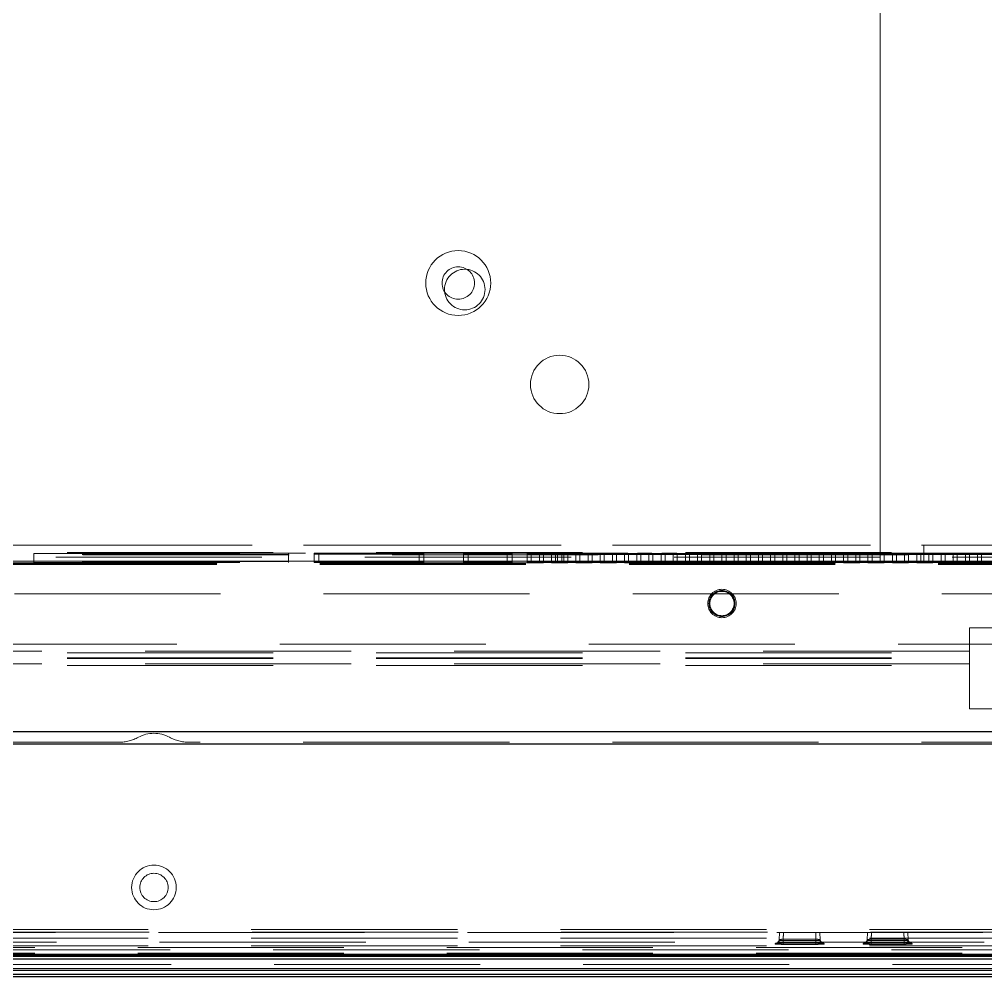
# Model space of a CAD drawing. Header units: millimetres. Extents: x 108 to 5832, y 144 to 4056.
# Drawn here: x 1277.4 to 1396.5, y 1377.6 to 1495.6 of the extents above; entities that cross this region are included whole.
import ezdxf

# ---------------------------------------------------------------- set-up
doc = ezdxf.new("R2010")
doc.units = ezdxf.units.MM
doc.header["$LTSCALE"] = 20
doc.linetypes.add('HIDDEN', pattern=[1.905, 1.27, -0.635])

msp = doc.modelspace()

# ---------------------------------------------------------------- linework, layer by layer
at = {"color": 1, "linetype": 'HIDDEN', "lineweight": 18}
for p, q in [((1383.5, 1583.78), (1383.5, 1429.34)), ((1383.5, 1430.82), (1383.5, 1582.35)), ((1198.11, 1430.82), (1388.89, 1430.82)), ((1204.5, 1430.82), (1383.5, 1430.82)), ((1388.89, 1430.82), (1388.89, 1428.82)), ((1169, 1429.91), (1419, 1429.91)), ((1170.95, 1429.61), (1416.06, 1429.61)), ((1388.87, 1429.81), (1198.13, 1429.81)), ((1383.5, 1429.34), (1204.5, 1429.34)), ((1279.2, 1429.79), (1310.57, 1429.79)), ((1279.2, 1429.66), (1279.2, 1429.79)), ((1310.57, 1429.66), (1279.2, 1429.66)), ((1279.2, 1428.66), (1279.2, 1429.66)), ((1310.57, 1429.79), (1310.57, 1429.66)), ((1310.57, 1428.66), (1310.57, 1429.66)), ((1313.73, 1429.75), (1313.73, 1429.8)), ((1313.73, 1429.72), (1313.73, 1429.75)), ((1313.73, 1429.68), (1313.73, 1429.72)), ((1313.73, 1428.68), (1313.73, 1429.68)), ((1314.33, 1429.8), (1326.68, 1429.8)), ((1314.33, 1428.8), (1314.33, 1429.8)), ((1326.68, 1429.75), (1314.33, 1429.75)), ((1314.33, 1429.75), (1314.33, 1428.75)), ((1314.33, 1429.73), (1326.68, 1429.73)), ((1314.33, 1428.73), (1314.33, 1429.73)), ((1326.68, 1429.68), (1314.33, 1429.68)), ((1314.33, 1429.68), (1314.33, 1428.68)), ((1326.68, 1428.8), (1326.68, 1429.8)), ((1326.68, 1428.75), (1326.68, 1429.75)), ((1326.68, 1428.73), (1326.68, 1429.73)), ((1326.68, 1428.68), (1326.68, 1429.68)), ((1327.28, 1429.8), (1327.28, 1429.75)), ((1327.28, 1429.72), (1327.28, 1429.75)), ((1327.28, 1429.72), (1327.28, 1429.68)), ((1327.28, 1428.68), (1327.28, 1429.68)), ((1332.14, 1429.68), (1332.14, 1429.78)), ((1332.14, 1428.68), (1332.14, 1429.68)), ((1332.74, 1429.79), (1337.54, 1429.79)), ((1332.74, 1428.79), (1332.74, 1429.79)), ((1337.54, 1429.67), (1332.74, 1429.67)), ((1332.74, 1428.67), (1332.74, 1429.67)), ((1337.54, 1428.79), (1337.54, 1429.79)), ((1337.54, 1428.67), (1337.54, 1429.67)), ((1338.14, 1429.78), (1338.14, 1429.68)), ((1338.14, 1428.68), (1338.14, 1429.68)), ((1340, 1429.77), (1340, 1429.68)), ((1340, 1429.68), (1340, 1429.64)), ((1340, 1429.64), (1340, 1428.64)), ((1340.5, 1429.73), (1340.5, 1428.73)), ((1341.5, 1429.79), (1341.5, 1429.73)), ((1341.5, 1429.73), (1341.5, 1429.66)), ((1341.5, 1429.66), (1341.5, 1428.66)), ((1342, 1429.68), (1342, 1429.77)), ((1342, 1429.64), (1342, 1429.68)), ((1342, 1428.64), (1342, 1429.64)), ((1343, 1429.77), (1343, 1429.68)), ((1343, 1429.68), (1343, 1429.64)), ((1343, 1429.64), (1343, 1428.64)), ((1343.5, 1429.66), (1343.5, 1429.79)), ((1343.5, 1428.66), (1343.5, 1429.66)), ((1343.75, 1429.76), (1343.75, 1429.75)), ((1343.75, 1429.75), (1343.75, 1429.71)), ((1343.75, 1429.71), (1343.75, 1429.7)), ((1343.75, 1429.7), (1343.75, 1428.7)), ((1344.25, 1429.75), (1344.25, 1429.76)), ((1344.25, 1429.71), (1344.25, 1429.75)), ((1344.25, 1429.7), (1344.25, 1429.71)), ((1344.25, 1428.7), (1344.25, 1429.7)), ((1344.5, 1429.79), (1344.5, 1429.66)), ((1344.5, 1429.66), (1344.5, 1428.66)), ((1345, 1429.68), (1345, 1429.77)), ((1345, 1429.64), (1345, 1429.68)), ((1345, 1428.64), (1345, 1429.64)), ((1346, 1429.77), (1346, 1429.68)), ((1346, 1429.68), (1346, 1429.64)), ((1346, 1429.64), (1346, 1428.64)), ((1346.5, 1429.73), (1346.5, 1429.79)), ((1346.5, 1429.66), (1346.5, 1429.73)), ((1346.5, 1428.66), (1346.5, 1429.66)), ((1347.5, 1429.79), (1347.5, 1429.75)), ((1347.5, 1429.75), (1347.5, 1429.73)), ((1347.5, 1429.71), (1347.5, 1429.73)), ((1347.5, 1429.71), (1347.5, 1429.66)), ((1347.5, 1429.66), (1347.5, 1428.66)), ((1348, 1429.68), (1348, 1429.77)), ((1348, 1429.64), (1348, 1429.68)), ((1348, 1428.64), (1348, 1429.64)), ((1349, 1429.77), (1349, 1429.73)), ((1349, 1429.73), (1349, 1429.68)), ((1349, 1429.68), (1349, 1429.64)), ((1349, 1429.64), (1349, 1428.64)), ((1349.5, 1429.75), (1349.5, 1429.79)), ((1349.5, 1429.71), (1349.5, 1429.75)), ((1349.5, 1429.66), (1349.5, 1429.71)), ((1349.5, 1428.66), (1349.5, 1429.66)), ((1350.5, 1429.79), (1350.5, 1429.75)), ((1350.5, 1429.75), (1350.5, 1429.71)), ((1350.5, 1429.71), (1350.5, 1429.66)), ((1350.5, 1429.66), (1350.5, 1428.66)), ((1351, 1429.73), (1351, 1429.77)), ((1351, 1429.68), (1351, 1429.73)), ((1351, 1429.64), (1351, 1429.68)), ((1351, 1428.64), (1351, 1429.64)), ((1352, 1429.77), (1352, 1429.73)), ((1352, 1429.73), (1352, 1429.68)), ((1352, 1429.68), (1352, 1429.64)), ((1352, 1429.64), (1352, 1428.64)), ((1352.5, 1429.75), (1352.5, 1429.79)), ((1352.5, 1429.71), (1352.5, 1429.75)), ((1352.5, 1429.66), (1352.5, 1429.71)), ((1352.5, 1428.66), (1352.5, 1429.66)), ((1353.5, 1429.79), (1353.5, 1429.75)), ((1353.5, 1429.75), (1353.5, 1429.71)), ((1353.5, 1429.71), (1353.5, 1429.66)), ((1353.5, 1429.66), (1353.5, 1428.66)), ((1354, 1429.73), (1354, 1429.77)), ((1354, 1429.68), (1354, 1429.73)), ((1354, 1429.64), (1354, 1429.68)), ((1354, 1428.64), (1354, 1429.64)), ((1355, 1429.77), (1355, 1429.73)), ((1355, 1429.73), (1355, 1429.68)), ((1355, 1429.68), (1355, 1429.64)), ((1355, 1429.64), (1355, 1428.64)), ((1355.5, 1429.75), (1355.5, 1429.79)), ((1355.5, 1429.71), (1355.5, 1429.75)), ((1355.5, 1429.66), (1355.5, 1429.71)), ((1355.5, 1428.66), (1355.5, 1429.66)), ((1356.5, 1429.79), (1356.5, 1429.75)), ((1356.5, 1429.75), (1356.5, 1429.71)), ((1356.5, 1429.71), (1356.5, 1429.66)), ((1356.5, 1429.66), (1356.5, 1428.66)), ((1357, 1429.73), (1357, 1429.77)), ((1357, 1429.68), (1357, 1429.73)), ((1357, 1429.64), (1357, 1429.68)), ((1357, 1428.64), (1357, 1429.64)), ((1358, 1429.77), (1358, 1429.73)), ((1358, 1429.73), (1358, 1429.68)), ((1358, 1429.68), (1358, 1429.64)), ((1358, 1429.64), (1358, 1428.64)), ((1358.5, 1429.75), (1358.5, 1429.79)), ((1358.5, 1429.71), (1358.5, 1429.75)), ((1358.5, 1429.66), (1358.5, 1429.71)), ((1358.5, 1428.66), (1358.5, 1429.66)), ((1359.5, 1429.79), (1359.5, 1429.75)), ((1359.5, 1429.75), (1359.5, 1429.71)), ((1359.5, 1429.71), (1359.5, 1429.66)), ((1359.5, 1429.66), (1359.5, 1428.66)), ((1360, 1429.73), (1360, 1429.77)), ((1360, 1429.68), (1360, 1429.73)), ((1360, 1429.64), (1360, 1429.68)), ((1360, 1428.64), (1360, 1429.64)), ((1361, 1429.77), (1361, 1429.73)), ((1361, 1429.73), (1361, 1429.68)), ((1361, 1429.68), (1361, 1429.64)), ((1361, 1429.64), (1361, 1428.64)), ((1361.5, 1429.75), (1361.5, 1429.79)), ((1361.5, 1429.71), (1361.5, 1429.75)), ((1361.5, 1429.66), (1361.5, 1429.71)), ((1361.5, 1428.66), (1361.5, 1429.66)), ((1362.5, 1429.79), (1362.5, 1429.75)), ((1362.5, 1429.75), (1362.5, 1429.71)), ((1362.5, 1429.71), (1362.5, 1429.66)), ((1362.5, 1429.66), (1362.5, 1428.66)), ((1363, 1429.73), (1363, 1429.77)), ((1363, 1429.68), (1363, 1429.73)), ((1363, 1429.64), (1363, 1429.68)), ((1363, 1428.64), (1363, 1429.64)), ((1364, 1429.77), (1364, 1429.73)), ((1364, 1429.73), (1364, 1429.68)), ((1364, 1429.68), (1364, 1429.64)), ((1364, 1429.64), (1364, 1428.64)), ((1364.5, 1429.75), (1364.5, 1429.79)), ((1364.5, 1429.71), (1364.5, 1429.75)), ((1364.5, 1429.66), (1364.5, 1429.71)), ((1364.5, 1428.66), (1364.5, 1429.66)), ((1365.5, 1429.79), (1365.5, 1429.75)), ((1365.5, 1429.75), (1365.5, 1429.71)), ((1365.5, 1429.71), (1365.5, 1429.66)), ((1365.5, 1429.66), (1365.5, 1428.66)), ((1366, 1429.73), (1366, 1429.77)), ((1366, 1429.68), (1366, 1429.73)), ((1366, 1429.64), (1366, 1429.68)), ((1366, 1428.64), (1366, 1429.64)), ((1367, 1429.77), (1367, 1429.73)), ((1367, 1429.73), (1367, 1429.68)), ((1367, 1429.68), (1367, 1429.64)), ((1367, 1429.64), (1367, 1428.64)), ((1367.5, 1429.75), (1367.5, 1429.79)), ((1367.5, 1429.71), (1367.5, 1429.75)), ((1367.5, 1429.66), (1367.5, 1429.71)), ((1367.5, 1428.66), (1367.5, 1429.66)), ((1368.5, 1429.79), (1368.5, 1429.75)), ((1368.5, 1429.75), (1368.5, 1429.71)), ((1368.5, 1429.71), (1368.5, 1429.66)), ((1368.5, 1429.66), (1368.5, 1428.66)), ((1369, 1429.73), (1369, 1429.77)), ((1369, 1429.68), (1369, 1429.73)), ((1369, 1429.64), (1369, 1429.68)), ((1369, 1428.64), (1369, 1429.64)), ((1370, 1429.77), (1370, 1429.73)), ((1370, 1429.73), (1370, 1429.68)), ((1370, 1429.68), (1370, 1429.64)), ((1370, 1429.64), (1370, 1428.64)), ((1370.5, 1429.75), (1370.5, 1429.79)), ((1370.5, 1429.71), (1370.5, 1429.75)), ((1370.5, 1429.66), (1370.5, 1429.71)), ((1370.5, 1428.66), (1370.5, 1429.66)), ((1371.5, 1429.79), (1371.5, 1429.75)), ((1371.5, 1429.75), (1371.5, 1429.71)), ((1371.5, 1429.71), (1371.5, 1429.66)), ((1371.5, 1429.66), (1371.5, 1428.66)), ((1372, 1429.73), (1372, 1429.77)), ((1372, 1429.68), (1372, 1429.73)), ((1372, 1429.64), (1372, 1429.68)), ((1372, 1428.64), (1372, 1429.64)), ((1373, 1429.77), (1373, 1429.73)), ((1373, 1429.73), (1373, 1429.68)), ((1373, 1429.68), (1373, 1429.64)), ((1373, 1429.64), (1373, 1428.64)), ((1373.5, 1429.75), (1373.5, 1429.79)), ((1373.5, 1429.71), (1373.5, 1429.75)), ((1373.5, 1429.66), (1373.5, 1429.71)), ((1373.5, 1428.66), (1373.5, 1429.66)), ((1374.5, 1429.79), (1374.5, 1429.75)), ((1374.5, 1429.75), (1374.5, 1429.71)), ((1374.5, 1429.71), (1374.5, 1429.66)), ((1374.5, 1429.66), (1374.5, 1428.66)), ((1375, 1429.73), (1375, 1429.77)), ((1375, 1429.68), (1375, 1429.73)), ((1375, 1429.64), (1375, 1429.68)), ((1375, 1428.64), (1375, 1429.64)), ((1376, 1429.77), (1376, 1429.73)), ((1376, 1429.73), (1376, 1429.68)), ((1376, 1429.68), (1376, 1429.64)), ((1376, 1429.64), (1376, 1428.64)), ((1376.5, 1429.75), (1376.5, 1429.79)), ((1376.5, 1429.71), (1376.5, 1429.75)), ((1376.5, 1429.66), (1376.5, 1429.71)), ((1376.5, 1428.66), (1376.5, 1429.66)), ((1377.5, 1429.79), (1377.5, 1429.75)), ((1377.5, 1429.75), (1377.5, 1429.71)), ((1377.5, 1429.71), (1377.5, 1429.66)), ((1377.5, 1429.66), (1377.5, 1428.66)), ((1378, 1429.73), (1378, 1429.77)), ((1378, 1429.68), (1378, 1429.73)), ((1378, 1429.64), (1378, 1429.68)), ((1378, 1428.64), (1378, 1429.64)), ((1379, 1429.77), (1379, 1429.73)), ((1379, 1429.73), (1379, 1429.68)), ((1379, 1429.68), (1379, 1429.64)), ((1379, 1429.64), (1379, 1428.64)), ((1379.5, 1429.75), (1379.5, 1429.79)), ((1379.5, 1429.71), (1379.5, 1429.75)), ((1379.5, 1429.66), (1379.5, 1429.71)), ((1379.5, 1428.66), (1379.5, 1429.66)), ((1380.5, 1429.79), (1380.5, 1429.75)), ((1380.5, 1429.75), (1380.5, 1429.71)), ((1380.5, 1429.71), (1380.5, 1429.66)), ((1380.5, 1429.66), (1380.5, 1428.66)), ((1381, 1429.73), (1381, 1429.77)), ((1381, 1429.68), (1381, 1429.73)), ((1381, 1429.64), (1381, 1429.68)), ((1381, 1428.64), (1381, 1429.64)), ((1382, 1429.77), (1382, 1429.73)), ((1382, 1429.73), (1382, 1429.68)), ((1382, 1429.68), (1382, 1429.64)), ((1382, 1429.64), (1382, 1428.64)), ((1382.5, 1429.75), (1382.5, 1429.79)), ((1382.5, 1429.71), (1382.5, 1429.75)), ((1382.5, 1429.66), (1382.5, 1429.71)), ((1382.5, 1428.66), (1382.5, 1429.66)), ((1383.5, 1429.79), (1383.5, 1429.75)), ((1383.5, 1429.75), (1383.5, 1429.71)), ((1383.5, 1429.71), (1383.5, 1429.66)), ((1383.5, 1429.66), (1383.5, 1428.66)), ((1384, 1429.73), (1384, 1429.77)), ((1384, 1429.68), (1384, 1429.73)), ((1384, 1429.64), (1384, 1429.68)), ((1384, 1428.64), (1384, 1429.64)), ((1385, 1429.77), (1385, 1429.73)), ((1385, 1429.73), (1385, 1429.68)), ((1385, 1429.68), (1385, 1429.64)), ((1385, 1429.64), (1385, 1428.64)), ((1385.5, 1429.75), (1385.5, 1429.79)), ((1385.5, 1429.71), (1385.5, 1429.75)), ((1385.5, 1429.66), (1385.5, 1429.71)), ((1385.5, 1428.66), (1385.5, 1429.66)), ((1386.5, 1429.79), (1386.5, 1429.75)), ((1386.5, 1429.75), (1386.5, 1429.71)), ((1386.5, 1429.71), (1386.5, 1429.66)), ((1386.5, 1429.66), (1386.5, 1428.66)), ((1387, 1429.73), (1387, 1429.77)), ((1387, 1429.68), (1387, 1429.73)), ((1387, 1429.64), (1387, 1429.68)), ((1387, 1428.64), (1387, 1429.64)), ((1388, 1429.77), (1388, 1429.73)), ((1388, 1429.73), (1388, 1429.68)), ((1388, 1429.68), (1388, 1429.64)), ((1388, 1429.64), (1388, 1428.64)), ((1388.5, 1429.75), (1388.5, 1429.79)), ((1388.5, 1429.71), (1388.5, 1429.75)), ((1388.5, 1429.66), (1388.5, 1429.71)), ((1388.5, 1428.66), (1388.5, 1429.66)), ((1388.87, 1429.81), (1388.87, 1428.81)), ((1389.5, 1429.79), (1389.5, 1429.75)), ((1389.5, 1429.75), (1389.5, 1429.71)), ((1389.5, 1429.71), (1389.5, 1429.66)), ((1389.5, 1429.66), (1389.5, 1428.66)), ((1390, 1429.73), (1390, 1429.77)), ((1390, 1429.68), (1390, 1429.73)), ((1390, 1429.64), (1390, 1429.68)), ((1390, 1428.64), (1390, 1429.64)), ((1391, 1429.77), (1391, 1429.73)), ((1391, 1429.73), (1391, 1429.68)), ((1391, 1429.68), (1391, 1429.64)), ((1391, 1429.64), (1391, 1428.64)), ((1391.5, 1429.75), (1391.5, 1429.79)), ((1391.5, 1429.71), (1391.5, 1429.75)), ((1391.5, 1429.66), (1391.5, 1429.71)), ((1391.5, 1428.66), (1391.5, 1429.66)), ((1392.5, 1429.79), (1392.5, 1429.75)), ((1392.5, 1429.75), (1392.5, 1429.71)), ((1392.5, 1429.71), (1392.5, 1429.66)), ((1392.5, 1429.66), (1392.5, 1428.66)), ((1393, 1429.73), (1393, 1429.77)), ((1393, 1429.68), (1393, 1429.73)), ((1393, 1429.64), (1393, 1429.68)), ((1393, 1428.64), (1393, 1429.64)), ((1394, 1429.77), (1394, 1429.73)), ((1394, 1429.73), (1394, 1429.68)), ((1394, 1429.68), (1394, 1429.64)), ((1394, 1429.64), (1394, 1428.64)), ((1394.5, 1429.75), (1394.5, 1429.79)), ((1394.5, 1429.71), (1394.5, 1429.75)), ((1394.5, 1429.66), (1394.5, 1429.71)), ((1394.5, 1428.66), (1394.5, 1429.66)), ((1395.5, 1429.75), (1395.5, 1429.71)), ((1395.5, 1429.71), (1395.5, 1429.66)), ((1395.5, 1429.66), (1395.5, 1428.66)), ((1396, 1429.73), (1396, 1429.77)), ((1396, 1429.68), (1396, 1429.73)), ((1396, 1429.64), (1396, 1429.68)), ((1396, 1428.64), (1396, 1429.64)), ((1416.11, 1428.61), (1170.9, 1428.61)), ((1416.05, 1428.51), (1170.95, 1428.51)), ((1416.05, 1428.41), (1170.95, 1428.41)), ((1416.05, 1428.61), (1170.96, 1428.61)), ((1388.89, 1428.82), (1198.11, 1428.82)), ((1198.13, 1428.81), (1388.87, 1428.81)), ((1383.5, 1428.84), (1204.5, 1428.84)), ((1310.57, 1428.79), (1279.2, 1428.79)), ((1279.2, 1428.66), (1310.57, 1428.66)), ((1326.68, 1428.8), (1314.33, 1428.8)), ((1314.33, 1428.75), (1326.68, 1428.75)), ((1326.68, 1428.73), (1314.33, 1428.73)), ((1314.33, 1428.68), (1326.68, 1428.68)), ((1337.54, 1428.79), (1332.74, 1428.79)), ((1332.74, 1428.67), (1337.54, 1428.67)), ((1454.6, 1424.81), (1131.5, 1424.81)), ((1394.5, 1420.61), (1394.5, 1417.74)), ((1405.5, 1420.61), (1394.5, 1420.61)), ((1411.1, 1418.61), (1175.9, 1418.61)), ((1394.5, 1417.74), (1169, 1417.74)), ((1169, 1417.53), (1394.5, 1417.53)), ((1394.5, 1416.82), (1394.5, 1417.74)), ((1169, 1416.9), (1394.5, 1416.9)), ((1169, 1416.82), (1394.5, 1416.82)), ((1394.5, 1416.19), (1169, 1416.19)), ((1394.5, 1416.19), (1394.5, 1416.82)), ((1394.5, 1416.19), (1394.5, 1415.98)), ((1169, 1415.98), (1394.5, 1415.98)), ((1394.5, 1410.61), (1394.5, 1415.98)), ((1394.5, 1410.61), (1405.5, 1410.61)), ((1289.69, 1406.51), (1174, 1406.51)), ((1414, 1406.51), (1298.31, 1406.51)), ((1142.16, 1383.07), (1445.85, 1383.07)), ((1445.8, 1383.11), (1142.2, 1383.11)), ((1445.7, 1383.41), (1142.3, 1383.41)), ((1371.1, 1383.11), (1371.06, 1382.11)), ((1371.6, 1383.11), (1371.56, 1382.09)), ((1371.6, 1383.11), (1371.56, 1382.23)), ((1375.56, 1383.11), (1375.59, 1382.09)), ((1375.56, 1383.11), (1375.59, 1382.23)), ((1376.09, 1382.11), (1376.06, 1383.11)), ((1381.95, 1383.11), (1381.91, 1382.11)), ((1382.45, 1383.11), (1382.41, 1382.09)), ((1382.45, 1383.11), (1382.41, 1382.23)), ((1386.41, 1383.11), (1386.44, 1382.09)), ((1386.44, 1382.23), (1386.41, 1383.11)), ((1386.91, 1383.11), (1386.94, 1382.11)), ((1445.7, 1382.37), (1142.3, 1382.37)), ((1142.3, 1381.87), (1445.7, 1381.87)), ((1370.56, 1381.63), (1370.56, 1381.72)), ((1371.56, 1381.74), (1371.56, 1382.23)), ((1375.59, 1382.23), (1371.56, 1382.23)), ((1371.56, 1381.6), (1371.56, 1382.09)), ((1371.56, 1382.09), (1375.59, 1382.09)), ((1371.56, 1381.74), (1375.59, 1381.74)), ((1371.56, 1381.74), (1375.59, 1381.74)), ((1375.59, 1381.6), (1371.56, 1381.6)), ((1375.59, 1381.74), (1375.59, 1382.23)), ((1375.59, 1381.6), (1375.59, 1382.09)), ((1376.59, 1381.72), (1376.59, 1381.63)), ((1381.41, 1381.63), (1381.41, 1381.72)), ((1382.41, 1381.74), (1382.41, 1382.23)), ((1386.44, 1382.23), (1382.41, 1382.23)), ((1382.41, 1381.6), (1382.41, 1382.09)), ((1382.41, 1382.09), (1386.44, 1382.09)), ((1382.41, 1381.74), (1386.44, 1381.74)), ((1382.41, 1381.74), (1386.44, 1381.74)), ((1386.44, 1381.6), (1382.41, 1381.6)), ((1386.44, 1382.23), (1386.44, 1381.74)), ((1386.44, 1381.6), (1386.44, 1382.09)), ((1387.44, 1381.72), (1387.44, 1381.63)), ((1139.6, 1381.21), (1448.4, 1381.21)), ((1448.4, 1380.91), (1139.6, 1380.91)), ((1139.6, 1380.52), (1448.4, 1380.52)), ((1445.7, 1381.41), (1142.3, 1381.41)), ((1139.3, 1379.81), (1450.3, 1379.81)), ((1448.5, 1379.12), (1139.5, 1379.12)), ((1139.5, 1378.63), (1448.5, 1378.63)), ((1448.5, 1378.61), (1139.5, 1378.61))]:
    msp.add_line(p, q, dxfattribs=at)
at = {"color": 7, "linetype": 'Continuous', "lineweight": 25}
for p, q in [((1417.5, 1407.81), (1170.5, 1407.81)), ((1169, 1406.31), (1419, 1406.31)), ((1448.25, 1380.36), (1139.75, 1380.36)), ((1448.4, 1380.22), (1139.6, 1380.22)), ((1139.6, 1380.13), (1448.4, 1380.13)), ((1139.6, 1379.83), (1448.4, 1379.83)), ((1448.5, 1378.39), (1139.5, 1378.39)), ((1448.5, 1377.89), (1139.5, 1377.89)), ((1448.5, 1377.61), (1139.5, 1377.61))]:
    msp.add_line(p, q, dxfattribs=at)
at = {"color": 1, "linetype": 'HIDDEN', "lineweight": 18, "flags": 128}
for points in [[(1388.89, 1430.82), (1392.1, 1430.82), (1395.3, 1430.81), (1398.47, 1430.81), (1401.61, 1430.8), (1404.71, 1430.79), (1407.77, 1430.78), (1410.79, 1430.77), (1413.75, 1430.76)], [(1413.75, 1428.76), (1410.79, 1428.77), (1407.77, 1428.78), (1404.71, 1428.79), (1401.61, 1428.8), (1398.47, 1428.81), (1395.3, 1428.81), (1392.1, 1428.82), (1388.89, 1428.82)]]:
    msp.add_lwpolyline(points, dxfattribs=at)
at = {"color": 1, "linetype": 'HIDDEN', "lineweight": 18}
for centre, radius in [((1331.5, 1463.11), 4), ((1331.5, 1463.11), 2), ((1332.3, 1462.31), 2.5), ((1344, 1450.61), 3.6), ((1364, 1423.61), 1.75), ((1364, 1423.61), 1.6), ((1364, 1423.61), 1.5), ((1294, 1388.61), 2.75), ((1294, 1388.61), 1.75)]:
    msp.add_circle(centre, radius, dxfattribs=at)
for centre, radius, start, end in [((1289.69, 1411.51), 5, 270, 298.6246), ((1294, 1403.61), 4, 61.3754, 118.6246), ((1298.31, 1411.51), 5, 241.3754, 270), ((1370.56, 1382.22), 0.5, 269.9867, 357.9894), ((1370.56, 1382.13), 0.5, 270.0065, 357.9838), ((1376.59, 1382.22), 0.5, 182.0106, 270.0133), ((1376.59, 1382.13), 0.5, 182.0162, 269.9935), ((1381.41, 1382.22), 0.5, 269.9799, 357.9894), ((1381.41, 1382.13), 0.5, 270.0065, 357.9838), ((1387.44, 1382.22), 0.5, 182.0106, 270.0133), ((1387.44, 1382.13), 0.5, 182.0201, 269.9964)]:
    msp.add_arc(centre, radius, start, end, dxfattribs=at)
for centre, major_axis, start_param, end_param in [((1383.5, 1430.16), (76.23, 0), 1.106115, 1.570796), ((1314.33, 1429.8), (0.6, 0), 1.570796, 3.141593), ((1314.33, 1429.75), (0.6, 0), 3.141593, 4.712389), ((1314.33, 1429.72), (0.6, 0), 1.570796, 3.141593), ((1314.33, 1429.68), (0.6, 0), 3.141593, 4.712389), ((1326.68, 1429.8), (0.6, 0), 0, 1.570796), ((1326.68, 1429.75), (0.6, 0), 4.712389, 6.283185), ((1326.68, 1429.72), (0.6, 0), 0, 1.570796), ((1326.68, 1429.68), (0.6, 0), 4.712389, 6.283185), ((1332.74, 1429.78), (0.6, 0), 1.570796, 3.141593), ((1332.74, 1429.68), (0.6, 0), 3.141593, 4.712389), ((1337.54, 1429.78), (0.6, 0), 0, 1.570796), ((1337.54, 1429.68), (0.6, 0), 4.712389, 6.283185), ((1344, 1429.73), (3.5, 0), 1.642286, 4.6409), ((1344, 1429.73), (2.5, 0), 1.670964, 4.612222), ((1344, 1429.73), (3.5, 0), 4.783878, 7.782492), ((1344, 1429.73), (2.5, 0), 4.812556, 7.753814), ((1382, 1429.16), (75.23, 0), 1.138197, 1.479373), ((1314.33, 1428.8), (0.6, 0), 1.570796, 3.141593), ((1314.33, 1428.75), (0.6, 0), 3.141593, 4.712389), ((1314.33, 1428.72), (0.6, 0), 1.570796, 3.141593), ((1314.33, 1428.68), (0.6, 0), 3.141593, 4.712389), ((1326.68, 1428.8), (0.6, 0), 0, 1.570796), ((1326.68, 1428.75), (0.6, 0), 4.712389, 6.283185), ((1326.68, 1428.72), (0.6, 0), 0, 1.570796), ((1326.68, 1428.68), (0.6, 0), 4.712389, 6.283185), ((1332.74, 1428.78), (0.6, 0), 1.570796, 3.141593), ((1332.74, 1428.68), (0.6, 0), 3.141593, 4.712389), ((1337.54, 1428.78), (0.6, 0), 0, 1.570796), ((1337.54, 1428.68), (0.6, 0), 4.712389, 6.283185), ((1344, 1428.73), (3.5, 0), 1.642286, 4.6409), ((1344, 1428.73), (2.5, 0), 1.670964, 4.612222), ((1344, 1428.73), (3.5, 0), 4.783878, 7.782492), ((1344, 1428.73), (2.5, 0), 4.812556, 7.753814), ((1382, 1428.16), (75.23, 0), 1.138197, 1.479373)]:
    msp.add_ellipse(centre, major_axis=major_axis, ratio=0.008727, start_param=start_param, end_param=end_param, dxfattribs=at)
for centre in [(1341, 1429.77), (1341, 1429.68), (1341, 1429.64), (1342.5, 1429.79), (1342.5, 1429.66), (1344, 1429.77), (1344, 1429.68), (1344, 1429.64), (1345.5, 1429.79), (1345.5, 1429.66), (1347, 1429.77), (1347, 1429.68), (1347, 1429.64), (1348.5, 1429.79), (1348.5, 1429.75), (1348.5, 1429.71), (1348.5, 1429.66), (1350, 1429.77), (1350, 1429.73), (1350, 1429.68), (1350, 1429.64), (1351.5, 1429.79), (1351.5, 1429.75), (1351.5, 1429.71), (1351.5, 1429.66), (1353, 1429.77), (1353, 1429.73), (1353, 1429.68), (1353, 1429.64), (1354.5, 1429.79), (1354.5, 1429.75), (1354.5, 1429.71), (1354.5, 1429.66), (1356, 1429.77), (1356, 1429.73), (1356, 1429.68), (1356, 1429.64), (1357.5, 1429.79), (1357.5, 1429.75), (1357.5, 1429.71), (1357.5, 1429.66), (1359, 1429.77), (1359, 1429.73), (1359, 1429.68), (1359, 1429.64), (1360.5, 1429.79), (1360.5, 1429.75), (1360.5, 1429.71), (1360.5, 1429.66), (1362, 1429.77), (1362, 1429.73), (1362, 1429.68), (1362, 1429.64), (1363.5, 1429.79), (1363.5, 1429.75), (1363.5, 1429.71), (1363.5, 1429.66), (1365, 1429.77), (1365, 1429.73), (1365, 1429.68), (1365, 1429.64), (1366.5, 1429.79), (1366.5, 1429.75), (1366.5, 1429.71), (1366.5, 1429.66), (1368, 1429.77), (1368, 1429.73), (1368, 1429.68), (1368, 1429.64), (1369.5, 1429.79), (1369.5, 1429.75), (1369.5, 1429.71), (1369.5, 1429.66), (1371, 1429.77), (1371, 1429.73), (1371, 1429.68), (1371, 1429.64), (1372.5, 1429.79), (1372.5, 1429.75), (1372.5, 1429.71), (1372.5, 1429.66), (1374, 1429.77), (1374, 1429.73), (1374, 1429.68), (1374, 1429.64), (1375.5, 1429.79), (1375.5, 1429.75), (1375.5, 1429.71), (1375.5, 1429.66), (1377, 1429.77), (1377, 1429.73), (1377, 1429.68), (1377, 1429.64), (1378.5, 1429.79), (1378.5, 1429.75), (1378.5, 1429.71), (1378.5, 1429.66), (1380, 1429.77), (1380, 1429.73), (1380, 1429.68), (1380, 1429.64), (1381.5, 1429.79), (1381.5, 1429.75), (1381.5, 1429.71), (1381.5, 1429.66), (1383, 1429.77), (1383, 1429.73), (1383, 1429.68), (1383, 1429.64), (1384.5, 1429.79), (1384.5, 1429.75), (1384.5, 1429.71), (1384.5, 1429.66), (1386, 1429.77), (1386, 1429.73), (1386, 1429.68), (1386, 1429.64), (1387.5, 1429.79), (1387.5, 1429.75), (1387.5, 1429.71), (1387.5, 1429.66), (1389, 1429.77), (1389, 1429.73), (1389, 1429.68), (1389, 1429.64), (1390.5, 1429.79), (1390.5, 1429.75), (1390.5, 1429.71), (1390.5, 1429.66), (1392, 1429.77), (1392, 1429.73), (1392, 1429.68), (1392, 1429.64), (1393.5, 1429.79), (1393.5, 1429.75), (1393.5, 1429.71), (1393.5, 1429.66), (1395, 1429.77), (1395, 1429.73), (1395, 1429.68), (1395, 1429.64), (1396.5, 1429.75), (1396.5, 1429.71), (1396.5, 1429.66), (1341, 1428.77), (1341, 1428.68), (1341, 1428.64), (1342.5, 1428.79), (1342.5, 1428.66), (1344, 1428.77), (1344, 1428.68), (1344, 1428.64), (1345.5, 1428.79), (1345.5, 1428.66), (1347, 1428.77), (1347, 1428.68), (1347, 1428.64), (1348.5, 1428.79), (1348.5, 1428.75), (1348.5, 1428.71), (1348.5, 1428.66), (1350, 1428.77), (1350, 1428.73), (1350, 1428.68), (1350, 1428.64), (1351.5, 1428.79), (1351.5, 1428.75), (1351.5, 1428.71), (1351.5, 1428.66), (1353, 1428.77), (1353, 1428.73), (1353, 1428.68), (1353, 1428.64), (1354.5, 1428.79), (1354.5, 1428.75), (1354.5, 1428.71), (1354.5, 1428.66), (1356, 1428.77), (1356, 1428.73), (1356, 1428.68), (1356, 1428.64), (1357.5, 1428.79), (1357.5, 1428.75), (1357.5, 1428.71), (1357.5, 1428.66), (1359, 1428.77), (1359, 1428.73), (1359, 1428.68), (1359, 1428.64), (1360.5, 1428.79), (1360.5, 1428.75), (1360.5, 1428.71), (1360.5, 1428.66), (1362, 1428.77), (1362, 1428.73), (1362, 1428.68), (1362, 1428.64), (1363.5, 1428.79), (1363.5, 1428.75), (1363.5, 1428.71), (1363.5, 1428.66), (1365, 1428.77), (1365, 1428.73), (1365, 1428.68), (1365, 1428.64), (1366.5, 1428.79), (1366.5, 1428.75), (1366.5, 1428.71), (1366.5, 1428.66), (1368, 1428.77), (1368, 1428.73), (1368, 1428.68), (1368, 1428.64), (1369.5, 1428.79), (1369.5, 1428.75), (1369.5, 1428.71), (1369.5, 1428.66), (1371, 1428.77), (1371, 1428.73), (1371, 1428.68), (1371, 1428.64), (1372.5, 1428.79), (1372.5, 1428.75), (1372.5, 1428.71), (1372.5, 1428.66), (1374, 1428.77), (1374, 1428.73), (1374, 1428.68), (1374, 1428.64), (1375.5, 1428.79), (1375.5, 1428.75), (1375.5, 1428.71), (1375.5, 1428.66), (1377, 1428.77), (1377, 1428.73), (1377, 1428.68), (1377, 1428.64), (1378.5, 1428.79), (1378.5, 1428.75), (1378.5, 1428.71), (1378.5, 1428.66), (1380, 1428.77), (1380, 1428.73), (1380, 1428.68), (1380, 1428.64), (1381.5, 1428.79), (1381.5, 1428.75), (1381.5, 1428.71), (1381.5, 1428.66), (1383, 1428.77), (1383, 1428.73), (1383, 1428.68), (1383, 1428.64), (1384.5, 1428.79), (1384.5, 1428.75), (1384.5, 1428.71), (1384.5, 1428.66), (1386, 1428.77), (1386, 1428.73), (1386, 1428.68), (1386, 1428.64), (1387.5, 1428.79), (1387.5, 1428.75), (1387.5, 1428.71), (1387.5, 1428.66), (1389, 1428.77), (1389, 1428.73), (1389, 1428.68), (1389, 1428.64), (1390.5, 1428.79), (1390.5, 1428.75), (1390.5, 1428.71), (1390.5, 1428.66), (1392, 1428.77), (1392, 1428.73), (1392, 1428.68), (1392, 1428.64), (1393.5, 1428.79), (1393.5, 1428.75), (1393.5, 1428.71), (1393.5, 1428.66), (1395, 1428.77), (1395, 1428.73), (1395, 1428.68), (1395, 1428.64), (1396.5, 1428.75), (1396.5, 1428.71), (1396.5, 1428.66)]:
    msp.add_ellipse(centre, major_axis=(1, 0), ratio=0.008727, dxfattribs=at)
for points, knots in [([(1417.79, 1429.27), (1415.06, 1429.28), (1409.6, 1429.3), (1401, 1429.32), (1392.29, 1429.33), (1386.42, 1429.34), (1383.5, 1429.34)], [0, 0, 0, 0, 0.2532827, 0.504377, 0.7532816, 1, 1, 1, 1]), ([(1383.5, 1428.84), (1386.43, 1428.84), (1392.31, 1428.83), (1401.02, 1428.82), (1409.53, 1428.8), (1414.9, 1428.78), (1417.57, 1428.77)], [0, 0, 0, 0, 0.249194, 0.499999, 0.750805, 1, 1, 1, 1]), ([(1370.56, 1381.72), (1370.58, 1381.72), (1370.6, 1381.73), (1370.77, 1381.73), (1370.97, 1381.74), (1371.15, 1381.74), (1371.35, 1381.74), (1371.49, 1381.74), (1371.56, 1381.74)], [0, 0, 0, 0, 0.224034, 0.464866, 0.594545, 0.723953, 0.861984, 1, 1, 1, 1]), ([(1370.82, 1381.61), (1370.76, 1381.61), (1370.65, 1381.62), (1370.57, 1381.62), (1370.57, 1381.63), (1370.56, 1381.63)], [0, 0, 0, 0, 0.43183, 0.715832, 1, 1, 1, 1]), ([(1371.56, 1381.6), (1371.44, 1381.6), (1371.19, 1381.6), (1370.93, 1381.61), (1370.84, 1381.61), (1370.82, 1381.61)], [0, 0, 0, 0, 0.442654, 0.899824, 1, 1, 1, 1]), ([(1371.02, 1382.02), (1371.02, 1381.99), (1371, 1381.93), (1371.09, 1381.86), (1371.25, 1381.82), (1371.41, 1381.79), (1371.51, 1381.78), (1371.56, 1381.78)], [0, 0, 0, 0, 0.218611, 0.455231, 0.71423, 0.853773, 1, 1, 1, 1]), ([(1371.56, 1382.23), (1371.53, 1382.23), (1371.45, 1382.22), (1371.35, 1382.22), (1371.26, 1382.21), (1371.17, 1382.21), (1371.08, 1382.2), (1371.07, 1382.2), (1371.06, 1382.2)], [0, 0, 0, 0, 0.143296, 0.281476, 0.4144, 0.542225, 0.781219, 1, 1, 1, 1]), ([(1371.06, 1382.11), (1371.06, 1382.11), (1371.07, 1382.1), (1371.11, 1382.09), (1371.2, 1382.08), (1371.36, 1382.08), (1371.49, 1382.08), (1371.56, 1382.09)], [0, 0, 0, 0, 0.135501, 0.264381, 0.501218, 0.748444, 1, 1, 1, 1]), ([(1376.09, 1382.2), (1376.08, 1382.2), (1376.07, 1382.2), (1375.99, 1382.21), (1375.89, 1382.21), (1375.8, 1382.22), (1375.7, 1382.22), (1375.63, 1382.23), (1375.59, 1382.23)], [0, 0, 0, 0, 0.2187444, 0.4577729, 0.5855981, 0.7185224, 0.8567036, 1, 1, 1, 1]), ([(1375.59, 1382.09), (1375.66, 1382.08), (1375.79, 1382.08), (1375.96, 1382.08), (1376.05, 1382.09), (1376.09, 1382.1), (1376.09, 1382.11), (1376.09, 1382.11)], [0, 0, 0, 0, 0.251542, 0.4987336, 0.7356321, 0.8644689, 1, 1, 1, 1]), ([(1375.59, 1381.78), (1375.64, 1381.78), (1375.74, 1381.79), (1375.91, 1381.82), (1376.06, 1381.86), (1376.15, 1381.93), (1376.14, 1381.99), (1376.13, 1382.02)], [0, 0, 0, 0, 0.146347, 0.28586, 0.544791, 0.781453, 1, 1, 1, 1]), ([(1375.59, 1381.74), (1375.66, 1381.74), (1375.81, 1381.74), (1376.01, 1381.74), (1376.19, 1381.74), (1376.38, 1381.73), (1376.55, 1381.73), (1376.58, 1381.72), (1376.59, 1381.72)], [0, 0, 0, 0, 0.1375539, 0.2747703, 0.4042683, 0.5333601, 0.774695, 1, 1, 1, 1]), ([(1376.41, 1381.61), (1376.37, 1381.61), (1376.25, 1381.61), (1375.97, 1381.6), (1375.72, 1381.6), (1375.59, 1381.6)], [0, 0, 0, 0, 0.2086614, 0.6111948, 1, 1, 1, 1]), ([(1376.59, 1381.63), (1376.59, 1381.63), (1376.58, 1381.62), (1376.52, 1381.62), (1376.45, 1381.62), (1376.41, 1381.61)], [0, 0, 0, 0, 0.337174, 0.673341, 1, 1, 1, 1]), ([(1381.41, 1381.72), (1381.43, 1381.72), (1381.45, 1381.73), (1381.62, 1381.73), (1381.82, 1381.74), (1382, 1381.74), (1382.2, 1381.74), (1382.34, 1381.74), (1382.41, 1381.74)], [0, 0, 0, 0, 0.223157, 0.463735, 0.593569, 0.723121, 0.861571, 1, 1, 1, 1]), ([(1381.59, 1381.61), (1381.56, 1381.62), (1381.49, 1381.62), (1381.42, 1381.62), (1381.42, 1381.63), (1381.41, 1381.63)], [0, 0, 0, 0, 0.326122, 0.662996, 1, 1, 1, 1]), ([(1382.41, 1381.6), (1382.29, 1381.6), (1382.03, 1381.6), (1381.75, 1381.61), (1381.63, 1381.61), (1381.59, 1381.61)], [0, 0, 0, 0, 0.3888761, 0.7906581, 1, 1, 1, 1]), ([(1381.87, 1382.02), (1381.87, 1381.99), (1381.85, 1381.93), (1381.94, 1381.86), (1382.1, 1381.82), (1382.26, 1381.79), (1382.36, 1381.78), (1382.41, 1381.78)], [0, 0, 0, 0, 0.218611, 0.455231, 0.71423, 0.853773, 1, 1, 1, 1]), ([(1382.41, 1382.23), (1382.38, 1382.23), (1382.3, 1382.22), (1382.2, 1382.22), (1382.11, 1382.21), (1382.02, 1382.21), (1381.93, 1382.2), (1381.92, 1382.2), (1381.91, 1382.2)], [0, 0, 0, 0, 0.143371, 0.281479, 0.414402, 0.542226, 0.78122, 1, 1, 1, 1]), ([(1381.91, 1382.11), (1381.91, 1382.11), (1381.92, 1382.1), (1381.96, 1382.09), (1382.05, 1382.08), (1382.21, 1382.08), (1382.34, 1382.08), (1382.41, 1382.09)], [0, 0, 0, 0, 0.135491, 0.264392, 0.501226, 0.748448, 1, 1, 1, 1]), ([(1386.94, 1382.2), (1386.93, 1382.2), (1386.92, 1382.2), (1386.84, 1382.21), (1386.74, 1382.21), (1386.65, 1382.22), (1386.55, 1382.22), (1386.48, 1382.23), (1386.44, 1382.23)], [0, 0, 0, 0, 0.21875, 0.457823, 0.585595, 0.718588, 0.8567, 1, 1, 1, 1]), ([(1386.44, 1382.09), (1386.51, 1382.08), (1386.64, 1382.08), (1386.81, 1382.08), (1386.9, 1382.09), (1386.94, 1382.1), (1386.94, 1382.11), (1386.94, 1382.11)], [0, 0, 0, 0, 0.251549, 0.498747, 0.73561, 0.864473, 1, 1, 1, 1]), ([(1386.44, 1381.78), (1386.49, 1381.78), (1386.59, 1381.79), (1386.76, 1381.82), (1386.91, 1381.86), (1387, 1381.93), (1386.99, 1381.99), (1386.98, 1382.02)], [0, 0, 0, 0, 0.14633, 0.285887, 0.544795, 0.781442, 1, 1, 1, 1]), ([(1386.44, 1381.74), (1386.51, 1381.74), (1386.66, 1381.74), (1386.86, 1381.74), (1387.04, 1381.74), (1387.23, 1381.73), (1387.4, 1381.73), (1387.43, 1381.72), (1387.44, 1381.72)], [0, 0, 0, 0, 0.137516, 0.274769, 0.404267, 0.533359, 0.774695, 1, 1, 1, 1]), ([(1387.16, 1381.61), (1387.15, 1381.61), (1387.07, 1381.61), (1386.82, 1381.6), (1386.57, 1381.6), (1386.44, 1381.6)], [0, 0, 0, 0, 0.065777, 0.540594, 1, 1, 1, 1]), ([(1386.7, 1381.74), (1386.74, 1381.72), (1386.81, 1381.68), (1386.93, 1381.64), (1387.07, 1381.61), (1387.16, 1381.61), (1387.21, 1381.61)], [0, 0, 0, 0, 0.238408, 0.48479, 0.738821, 1, 1, 1, 1]), ([(1386.98, 1381.93), (1386.98, 1381.93), (1386.97, 1381.92), (1386.95, 1381.92), (1386.9, 1381.91), (1386.85, 1381.91), (1386.83, 1381.91)], [0, 0, 0, 0, 0.03399, 0.355448, 0.677484, 1, 1, 1, 1]), ([(1387.05, 1381.76), (1387.03, 1381.78), (1386.99, 1381.83), (1386.94, 1381.92), (1386.91, 1382.01), (1386.91, 1382.07), (1386.91, 1382.1)], [0, 0, 0, 0, 0.262459, 0.519513, 0.766693, 1, 1, 1, 1]), ([(1387.44, 1381.63), (1387.44, 1381.63), (1387.43, 1381.62), (1387.35, 1381.62), (1387.24, 1381.61), (1387.16, 1381.61)], [0, 0, 0, 0, 0.2728681, 0.5448613, 1, 1, 1, 1])]:
    msp.add_open_spline(points, degree=3, knots=knots, dxfattribs=at)

doc.saveas('drawing.dxf')
